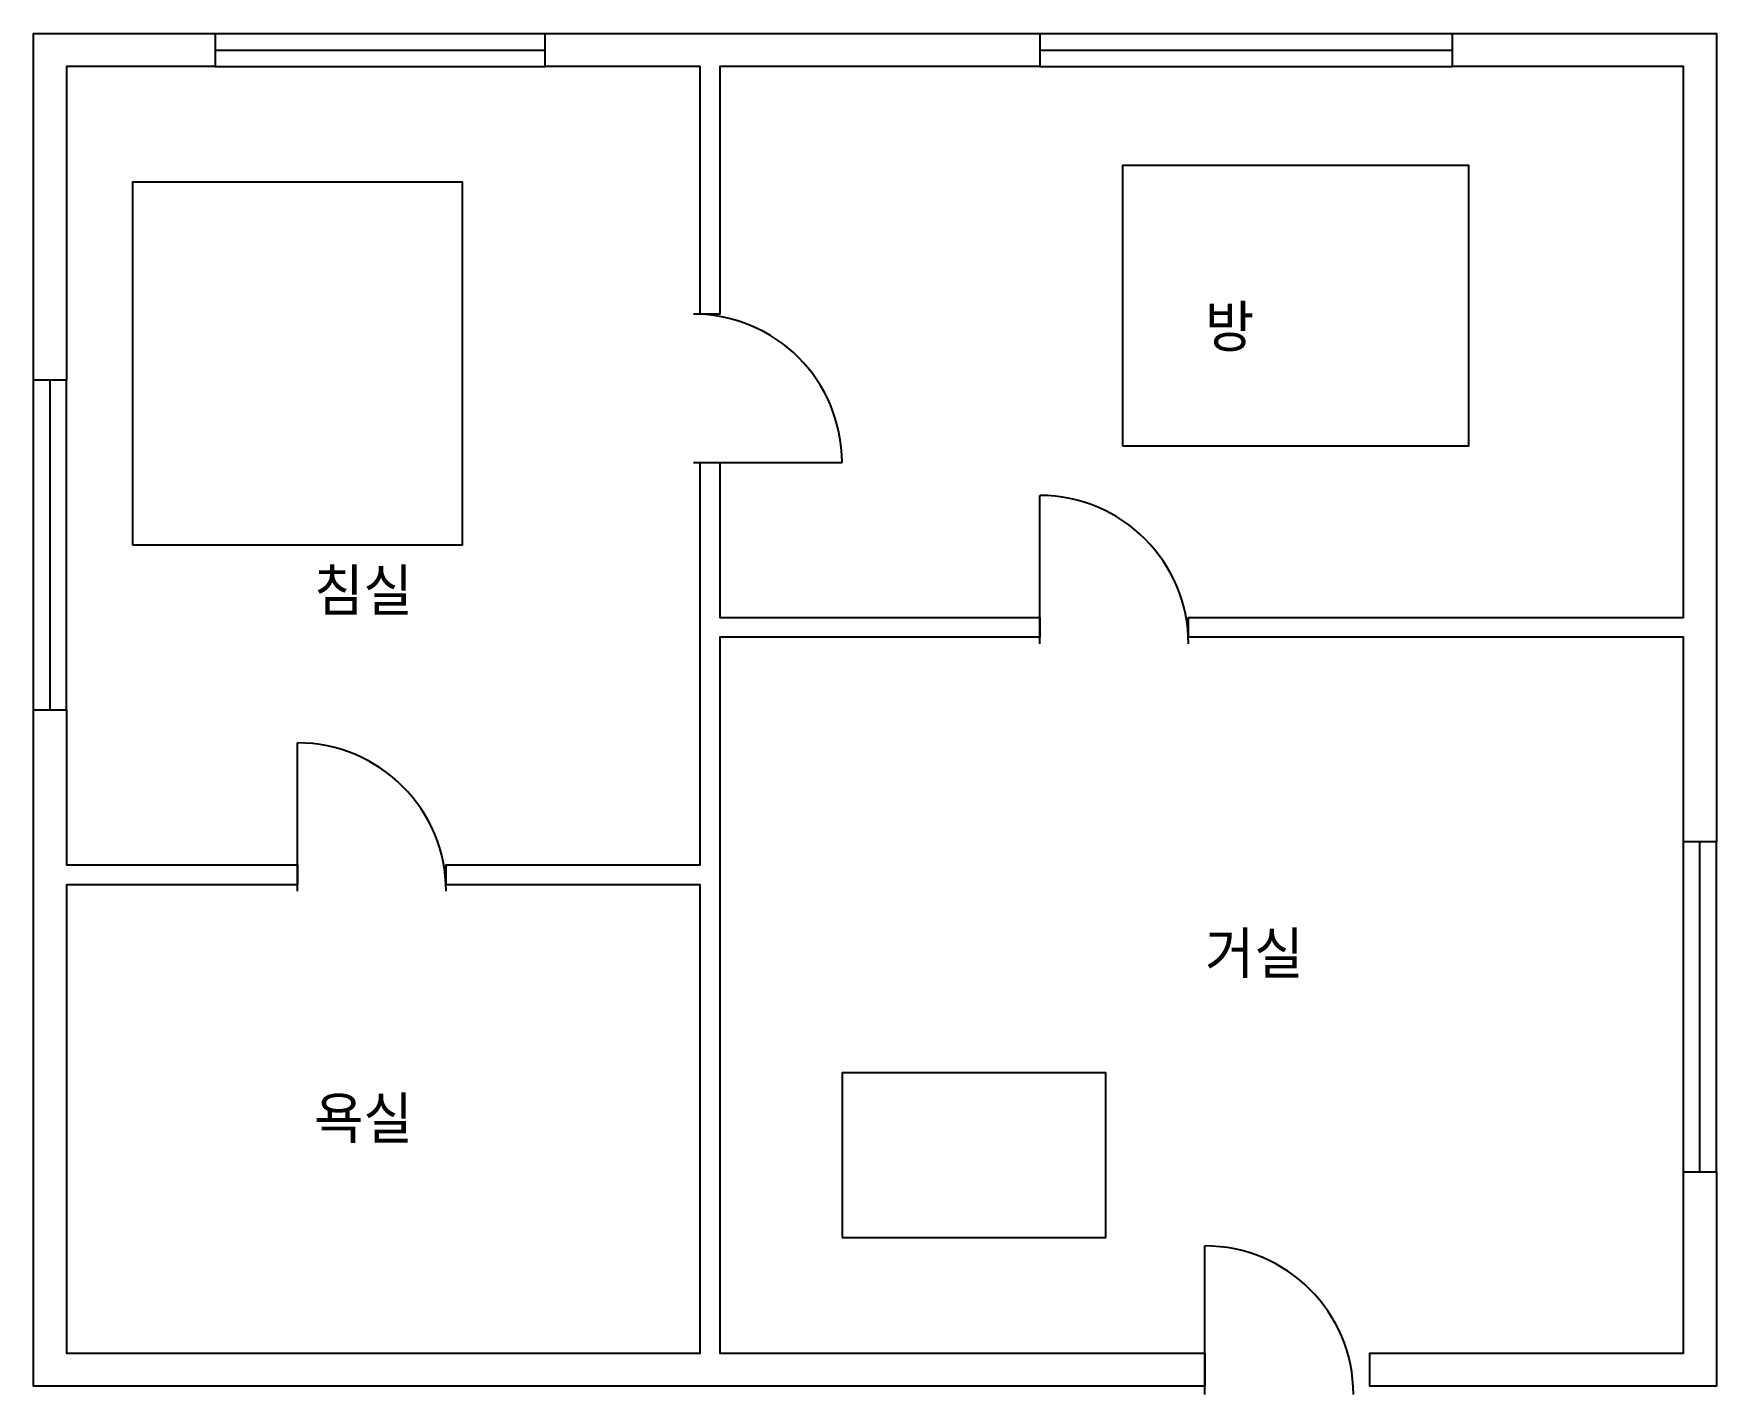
# Model space of a CAD drawing. Header units: millimetres. Extents: x -100 to 10100, y -150 to 8100.
import ezdxf

# ---------------------------------------------------------------- set-up
doc = ezdxf.new("R2010")
doc.units = ezdxf.units.MM
for name, color, linetype in [('A-ANNO', 2, 'Continuous'), ('A-DOOR', 3, 'Continuous'), ('A-FURN', 8, 'Continuous'), ('A-WALL', 7, 'Continuous'), ('A-WIND', 5, 'Continuous')]:
    doc.layers.add(name, color=color, linetype=linetype)

msp = doc.modelspace()

# ---------------------------------------------------------------- linework, layer by layer
at = {"layer": 'A-DOOR'}
for p, q in [((3900, 5500), (4800, 5500)), ((6000, 4400), (6000, 5300)), ((1500, 2900), (1500, 3800)), ((7000, -150), (7000, 750))]:
    msp.add_line(p, q, dxfattribs=at)
for centre in [(3900, 5500), (6000, 4400), (1500, 2900), (7000, -150)]:
    msp.add_arc(centre, 900, 0, 90, dxfattribs=at)
at = {"layer": 'A-FURN'}
for points in [[(6500, 5600), (8600, 5600), (8600, 7300), (6500, 7300)], [(500, 5000), (2500, 5000), (2500, 7200), (500, 7200)], [(4800, 800), (6400, 800), (6400, 1800), (4800, 1800)]]:
    msp.add_lwpolyline(points, close=True, dxfattribs=at)
at = {"layer": 'A-WALL'}
for points in [[(-100, 8000), (-100, 8100), (100, 8100), (1000, 8100), (1000, 7900), (100, 7900), (100, 6000), (-100, 6000), (-100, 7900), (-100, 8000)], [(3940, 6400), (3940, 7900), (3000, 7900), (3000, 8100), (6000, 8100), (6000, 7900), (4060, 7900), (4060, 6400), (3940, 6400)], [(10100, 7900), (10100, 3200), (9900, 3200), (9900, 4440), (6900, 4440), (6900, 4560), (9900, 4560), (9900, 7900), (8500, 7900), (8500, 8100), (9900, 8100), (10000, 8100), (10100, 8100), (10100, 7900)], [(100, 4000), (100, 3060), (1500, 3060), (1500, 2940), (100, 2940), (100, 100), (3940, 100), (3940, 2940), (2400, 2940), (2400, 3060), (3940, 3060), (3940, 4440), (3940, 4560), (3940, 5500), (4060, 5500), (4060, 4560), (6000, 4560), (6000, 4440), (4060, 4440), (4060, 3060), (4060, 2940), (4060, 100), (7000, 100), (7000, -100), (100, -100), (0, -100), (-100, -100), (-100, 100), (-100, 4000), (100, 4000)], [(10100, 100), (10100, 0), (10100, -100), (9900, -100), (8000, -100), (8000, 100), (9900, 100), (9900, 1200), (10100, 1200), (10100, 100)]]:
    msp.add_lwpolyline(points, close=True, dxfattribs=at)
at = {"layer": 'A-WIND'}
for p, q in [((1000, 8100), (3000, 8100)), ((6000, 8100), (8500, 8100)), ((1000, 8000), (3000, 8000)), ((6000, 8000), (8500, 8000)), ((1000, 7900), (3000, 7900)), ((6000, 7900), (8500, 7900)), ((-100, 4000), (-100, 6000)), ((0, 4000), (0, 6000)), ((100, 4000), (100, 6000)), ((9900, 1200), (9900, 3200)), ((10000, 1200), (10000, 3200)), ((10100, 1200), (10100, 3200))]:
    msp.add_line(p, q, dxfattribs=at)

# ---------------------------------------------------------------- texts
at = {"layer": 'A-ANNO'}
for s, p in [('방', (7000, 6200)), ('침실', (1600, 4600)), ('거실', (7000, 2400)), ('욕실', (1600, 1400))]:
    msp.add_text(s, height=250, dxfattribs=at).set_placement(p)

doc.saveas('drawing.dxf')
